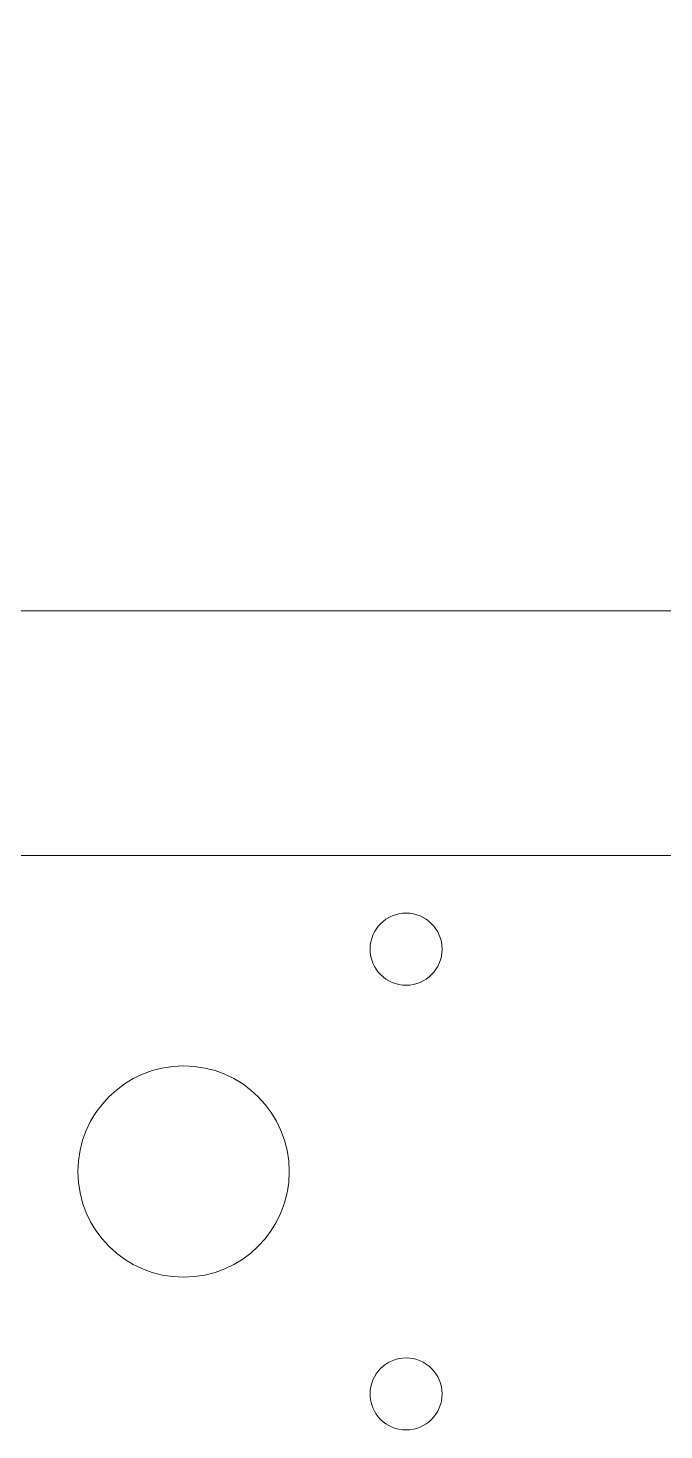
# Model space of a CAD drawing. Header units: millimetres. Extents: x -350 to 1050, y -3 to 474.
# Drawn here: x -279.5 to -250.9, y 108.8 to 171.8 of the extents above; entities that cross this region are included whole.
import ezdxf

# ---------------------------------------------------------------- set-up
doc = ezdxf.new("R2010")
doc.units = ezdxf.units.MM
doc.header["$MEASUREMENT"] = 0
doc.layers.get('0').update_dxf_attribs({"linetype": 'CONTINUOUS', "lineweight": 0, "true_color": 0x000000})
doc.layers.add('AcrylicCover', color=3, linetype='CONTINUOUS', lineweight=0)

# ---------------------------------------------------------------- blocks, each defined once
blk = doc.blocks.new('AcrylicCover')
blk.add_lwpolyline([(102.5, 218.798, -0.414215), (123.5, 197.798), (123.5, 10, -0.414214), (102.5, -11), (-102.5, -11, -0.414214), (-123.5, 10), (-123.5, 197.798, -0.414212), (-102.5, 218.798)], format="xyb", close=True)

msp = doc.modelspace()

# ---------------------------------------------------------------- linework, layer by layer
msp.add_line((-302.5, 145.6), (-97.5, 145.6))
for centre, radius in [((-262.537, 130.386), 1.62), ((-272.537, 120.386), 4.75), ((-262.537, 110.386), 1.62)]:
    msp.add_circle(centre, radius)

# ---------------------------------------------------------------- block references
at = {"layer": 'AcrylicCover', "linetype": 'Continuous'}
msp.add_blockref('AcrylicCover', (-200, 145.6), dxfattribs=at)

doc.saveas('drawing.dxf')
